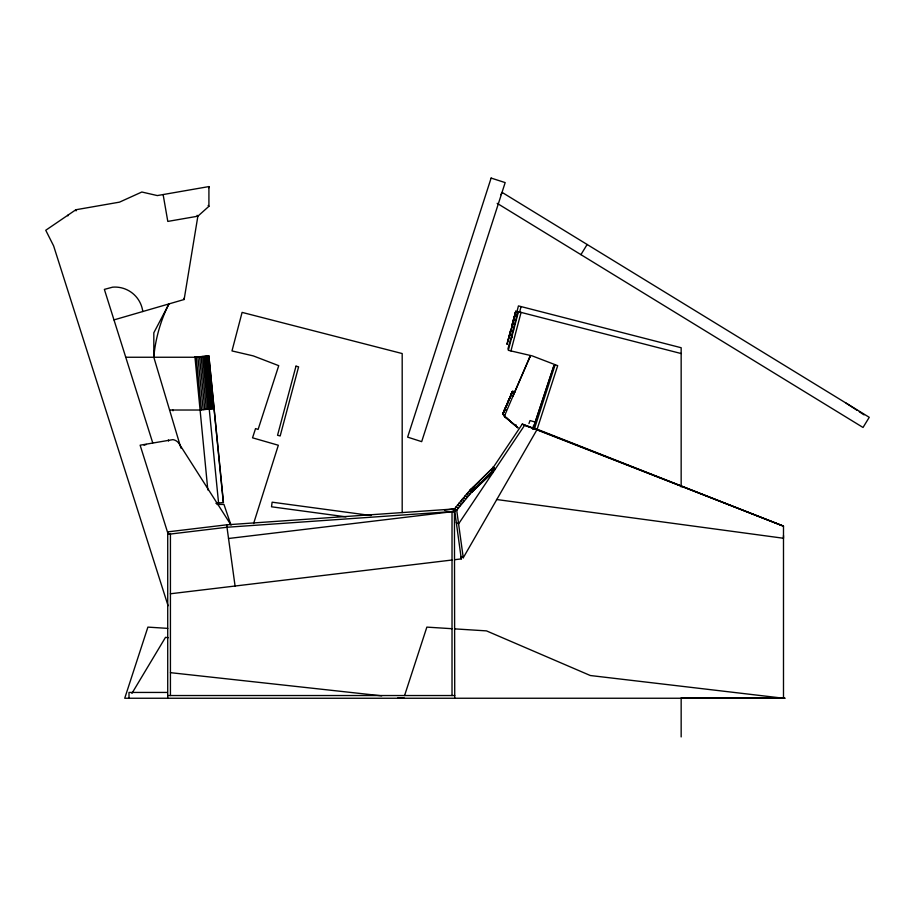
<?xml version="1.0" encoding="UTF-8"?>
<svg xmlns="http://www.w3.org/2000/svg" width="915" height="915" viewBox="0 0 915 915"><rect width="100%" height="100%" fill="white"/><g stroke="black" fill="none" stroke-linecap="round" stroke-linejoin="round"><path stroke-width="1.37" d="M493.174 467.405L470.024 490.337L472.323 491.584L493.151 472.266M508.42 341.032L508.271 340.838M511.245 328.714L511.291 328.828M113.986 319.895L184.132 299.502L197.869 216.192L208.917 206.31L208.917 186.58L157.311 195.57L141.825 192.013L119.499 202.146L75.865 209.752L45.75 230.26L53.619 245.883L168.074 605.741M507.15 343.891L508.271 339.248L507.024 344.166M509.586 334.25L508.077 340.643M507.997 341.066L507.573 341.65L508.111 339.557L507.836 341.032M507.528 344.246L507.104 343.926M509.781 334.638L508.34 339.088M512.72 322.64L515.854 311.18L512.057 325.42L514.116 317.917M512.491 323.487L515.82 311.329L515.545 311.946M493.071 467.428L492.853 468.011M495.301 468.857L493.025 467.302M509.278 335.645L510.787 330.189L510.353 331.15M517.718 312.53L518.027 311.409L507.916 349.038M507.916 340.872L508.271 339.248M510.01 334.33L509.849 335.176L510.433 332.82L509.621 335.256L509.815 334.41M510.856 331.23L513.029 331.653L510.982 331.081M535.492 421.175L553.964 365.577L532.942 429.146M512.251 325.42L514.15 318.26M516.998 311.42L518.439 305.907L681.16 347.734L681.16 486.952M519.617 312.095L521.07 306.582M510.947 350.925L521.07 312.392M509.93 334.021L511.05 329.411L509.895 334.101M511.359 329.137L515.774 312.495M509.93 333.906L510.433 332.042L509.849 333.826M514.07 318.614L511.554 327.478L515.854 311.443M511.634 327.433L515.9 311.523M516.643 316.533L517.352 313.868M513.647 329.72L513.532 330.075M528.95 423.531L530.037 420.557L534.92 421.987M253.604 523.54L278.332 445.25L252.54 437.828L255.537 428.586L258.11 429.421L278.732 365.668L253.295 355.901L231.987 350.925L242.098 312.392L402.188 353.545L402.188 512.652M494.992 469.509L495.301 468.869L492.876 467.336M532.793 428.06L533.639 425.418M535.378 421.518L534.097 425.589M555.108 364.833L534.497 428.586L537.071 429.421L557.692 365.668L532.255 355.901L508.317 350.319L518.439 311.718L681.16 353.545M403.892 697.63L403.698 698.248L398.025 697.63M404.579 695.537L426.859 627.118L452.021 628.708M512.846 396.389L504.371 416.222L515.397 425.624L516.14 424.892M532.919 429.112L533.868 426.367M454.732 559.694L461.297 558.905L461.011 556.457L463.265 557.761L537.025 429.604L522.259 424.114L491.504 470.047M502.861 414.323L512.537 391.437L514.859 391.746L512.572 391.403L502.815 413.9L504.44 415.787L502.815 413.969L503.982 411.258M507.688 341.57L507.997 340.757M502.976 413.626L504.874 409.245M528.561 359.927L530.38 355.741L514.63 392.215M503.788 411.693L504.634 409.748M510.867 395.383L512.491 391.551L506.647 405.025M503.593 412.196L502.815 414.015L512.572 391.437L507.116 404.018M511.256 394.422L510.833 395.349L512.183 392.215M514.036 318.649L514.23 317.917M506.224 406.031L502.815 413.969L505.492 407.735L505.217 408.399M507.653 402.749L512.343 391.906M514.39 392.798L514.859 391.631M530.311 355.935L512.766 396.63L514.241 393.221M511.222 394.537L512.491 391.551M504.52 415.753L504.794 415.135M503.673 412.002L504.794 409.44L505.949 409.68M492.991 467.828L467.897 492.59L454.435 508.934L454.732 698.248M131.92 693.376L165.501 637.343L168.326 637.686M500.814 194.701L502.186 192.447L869.25 417.309L863.028 427.465L497.165 203.336M580.922 254.644L587.144 244.488M495.221 468.594L470.161 493.871L456.699 510.215L463.265 557.761M470.253 490.108L479.494 481.542M495.301 468.869L475.194 488.702L472.941 487.409M473.547 490.463L472.334 491.572L470.07 490.291L472.895 487.787A54.957 15.406 -60.6 0 1 474.725 486.38M144.021 445.193L146.389 444.438M208.917 187.758L208.917 186.58M167.719 698.248L167.719 531.878L226.657 524.821L454.435 508.934L456.699 510.215L454.435 508.934L444.541 510.124M228.498 538.5L454.732 511.382L452.021 511.382L452.021 695.537M170.35 593.778L451.896 560.037M452.021 511.691L454.732 511.382L226.943 527.257L168.005 534.326L167.719 531.878M194.975 357.205L207.819 489.937M198.097 356.896L199.241 356.781M207.133 355.992L208.826 355.821L223.454 502.529L215.894 503.284M197.091 356.987L194.575 357.239L207.339 355.969L212.612 408.742M214.11 408.593L199.825 410.023L169.572 410.023M208.86 355.821L223.317 502.541M125.744 357.25L197.915 357.25L203.176 409.691M216.935 504.428L223.958 504.428L230.694 524.284M167.719 534.211L170.43 534.211L170.43 695.537M167.422 692.438L129.004 692.438L129.004 698.248M167.719 695.537L454.732 695.537M454.732 628.88L486.483 630.881L590.324 675.522L783.492 698.248L783.492 526.148L534.76 428.3M167.765 628.376L147.898 627.118L124.726 698.248L785.116 698.248L780.655 697.722M170.43 672.662L381.727 695.835M783.492 697.928L681.16 697.928L681.16 736.93M783.492 535.527L783.492 538.26L496.513 499.499M371.09 515.545L272.132 502.186L271.515 506.796L345.984 516.849M469.349 491.035L471.614 492.316M467.897 492.59L470.161 493.871M466.421 494.203L468.686 495.484M464.946 495.873L467.21 497.142M463.459 497.588L465.724 498.869M461.961 499.361L464.225 500.642M460.462 501.18L462.727 502.461M458.953 503.056L461.217 504.337M457.454 504.966L459.719 506.247M455.945 506.933L458.209 508.214M522.259 424.114L783.492 526.148L537.231 429.673L524.524 425.418L458.587 523.883L456.322 522.579M470.985 489.434L473.341 490.657L471.076 489.353L470.104 490.246L472.334 491.584M846.135 403.149L856.886 410.183M859.277 411.75L864.057 414.872M507.539 418.738L504.371 416.222M517.604 427.522L504.52 416.371L517.604 427.557M516.483 426.596L515.671 425.864L517.993 427.877M502.861 414.243L504.44 415.787M208.14 205.44L208.917 206.31M197.102 215.322L197.869 216.192L167.8 221.419L163.122 194.552M231.072 525.107L179.134 443.718A9.059 9.059 0 0 0 172.924 439.635L140.121 445.193L167.914 533.399M152.725 442.86L104.367 289.392L112.602 287.173A28.045 28.045 0 0 1 142.786 311.523M153.823 357.25A62.426 25.38 -74.1 0 1 168.978 303.906L153.823 332.774L153.823 357.25L180.953 448.133M183.801 298.393L184.132 299.502M168.383 439.966L168.589 441.11M75.865 209.752L76.071 210.896M454.435 508.934L461.297 558.905M235.075 586.023L226.657 524.821M208.128 355.889L213.401 408.662M206.378 356.061L211.651 408.845M205.257 356.175L210.53 408.959M203.988 356.301L218.571 503.01M202.604 356.438L207.877 409.222M201.117 356.587L206.39 409.371M199.539 356.747L204.811 409.531M201.506 409.851L196.233 357.079M172.935 410.023L173.015 410.801M67.882 215.185L67.882 215.883M509.197 337.235L509.037 337.967L509.232 337.189M510.982 329.446L510.673 330.269L510.982 329.446M512.023 336.423L511.679 337.772L512.023 336.423M295.991 366.16L277.554 435.266L280.173 435.963L298.599 366.858L295.991 366.16M491.126 178.07L407.632 437.13L421.678 441.648L505.172 182.6L491.126 178.07"/></g></svg>
